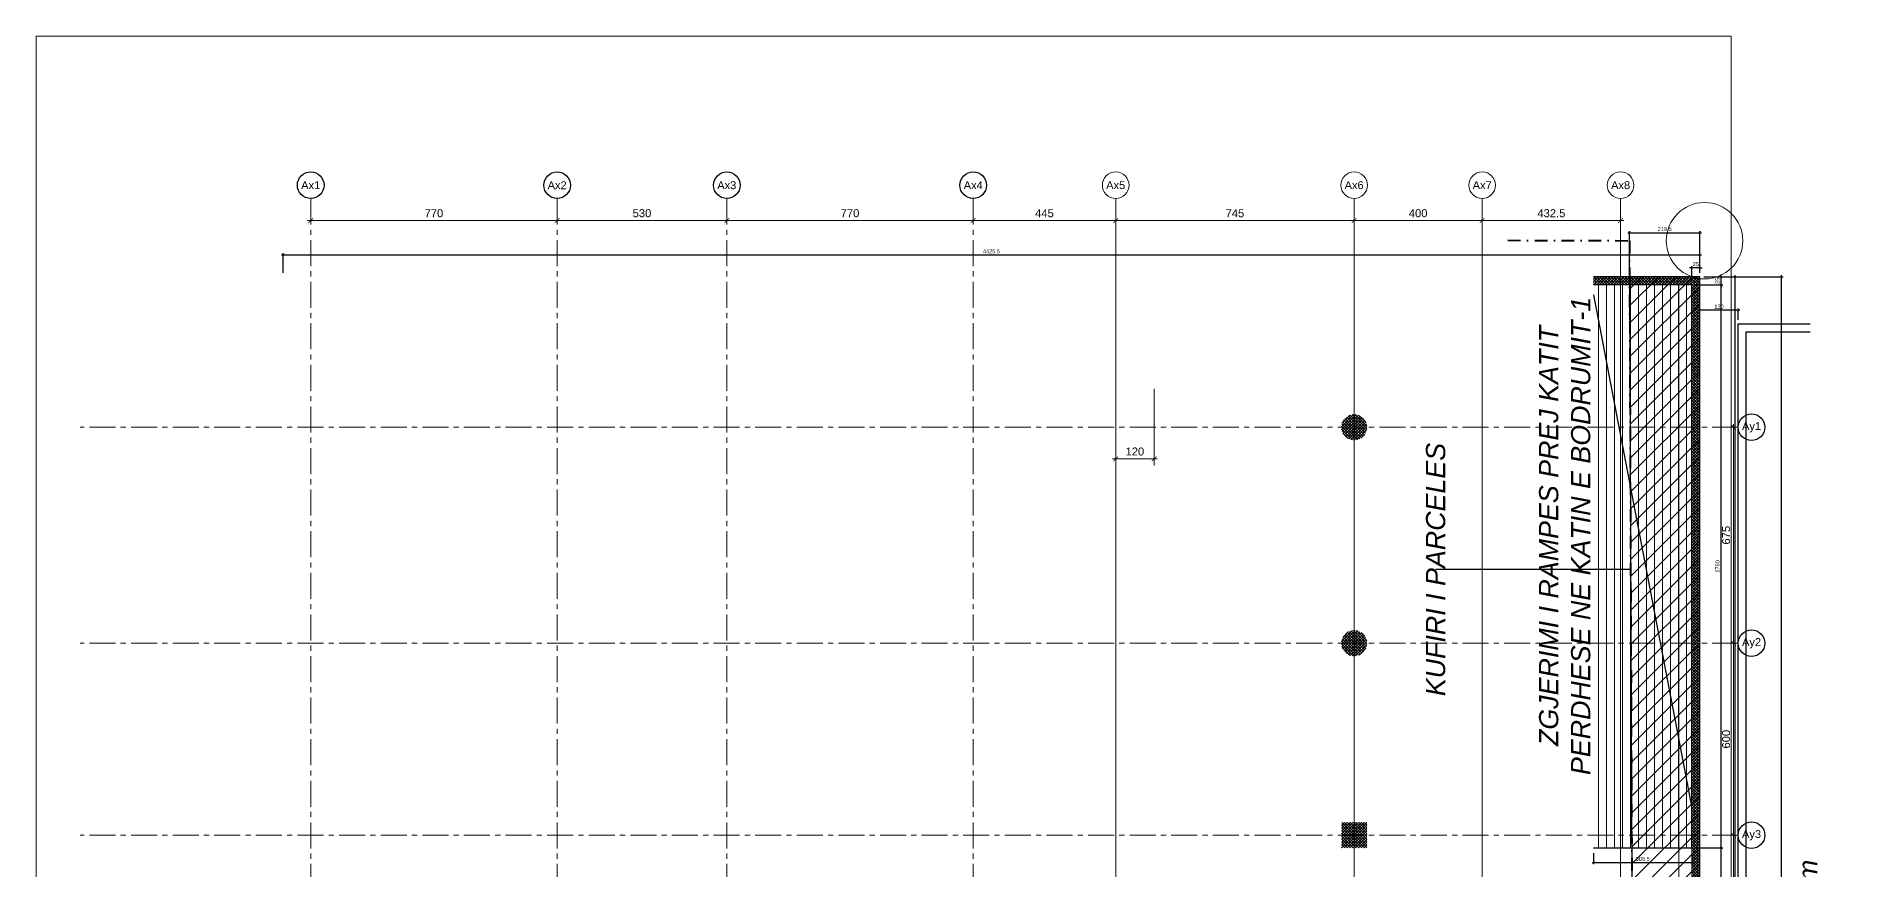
# Model space of a CAD drawing. Header units: centimetres. Extents: x 54080 to 84019, y -57712 to -39496.
# Drawn here: x 77939 to 83605, y -51380 to -48775 of the extents above; entities that cross this region are included whole.
import ezdxf
from ezdxf.enums import TextEntityAlignment as Align

# ---------------------------------------------------------------- set-up
doc = ezdxf.new("R2010")
doc.units = ezdxf.units.CM
doc.header["$LTSCALE"] = 50
doc.header["$MEASUREMENT"] = 0
for name, pattern in [('23486-A01$0${ Chain Double-Dash }', [0]), ('AXES', [2, 1.25, -0.25, 0.25, -0.25]), ('CACHE', [0.375, 0.25, -0.125]), ('CONTINU', [0]), ('Dot & Dashed', [335.138881, 158.75, -88.194444, 0, -88.194437])]:
    doc.linetypes.add(name, pattern=pattern)
doc.layers.get('0').update_dxf_attribs({"color": 8})
for name, color, linetype in [('AXES', 10, 'AXES'), ('BETON COUPE', 3, 'CONTINU'), ('BORD', 5, 'Continuous'), ('COTE 50ème', 1, 'Continuous'), ('TEXTE', 7, 'Continuous')]:
    doc.layers.add(name, color=color, linetype=linetype)
for name, color, linetype, lineweight in [('BETON CACHE', 4, 'CACHE', 5), ('BETON HACHURE', 253, 'Continuous', 13), ('EXISTANT BORD', 251, 'Continuous', 60), ('EXISTANT COUPE', 251, 'Continuous', 40), ('MACONNERIE COUPE', 7, 'Continuous', 30)]:
    doc.layers.add(name, color=color, linetype=linetype, lineweight=lineweight)
doc.layers.add('FMULT', color=150, linetype='Continuous', plot=False)
doc.layers.add('HORS GEL', color=7, linetype='CACHE', lineweight=15, true_color=0x00661a)
doc.layers.add('New_2D Drafting - General_Pen_No__4', color=252, linetype='Continuous', lineweight=13, true_color=0x696969)
doc.styles.add('FN_TEXT_1.50', font='arial.ttf', dxfattribs={"height": 10})
doc.styles.add('RS_TEXT_1.50', font='arial.ttf', dxfattribs={"height": 12.5})
doc.styles.add('RS_TXT_100', font='arial.ttf', dxfattribs={"height": 25})
doc.styles.add('RS_TXT_50', font='arial.ttf', dxfattribs={"height": 12.5})
doc.dimstyles.new('RS_100CM_LINEAIRE', dxfattribs={"dimscale": 10, "dimtxt": 25, "dimasz": 1.5, "dimexe": 1, "dimexo": 2.5, "dimgap": 1, "dimtad": 1, "dimdec": 1, "dimrnd": 0.5, "dimdsep": 46, "dimtxsty": 'RS_TXT_100', "dimblk1": 'ARCHTICK', "dimblk2": 'ARCHTICK', "dimsah": 1, "dimcen": 2.5, "dimdle": 1, "dimclrt": 4, "dimadec": 0, "dimazin": 2, "dimtfac": 1, "dimtdec": 1, "dimtix": 1, "dimtmove": 2, "dimatfit": 3, "dimfxl": 1, "dimtolj": 1, "dimtzin": 0, "dimarcsym": 0})
doc.dimstyles.new('RS_50CM_LINEAIRE', dxfattribs={"dimscale": 5, "dimtxt": 12.5, "dimasz": 1.5, "dimexe": 1, "dimexo": 2.5, "dimgap": 1, "dimtad": 1, "dimdec": 1, "dimrnd": 0.5, "dimdsep": 46, "dimtxsty": 'RS_TXT_50', "dimblk1": 'ARCHTICK', "dimblk2": 'ARCHTICK', "dimsah": 1, "dimcen": 2.5, "dimdle": 1, "dimclrt": 4, "dimadec": 0, "dimazin": 2, "dimtfac": 1, "dimtdec": 1, "dimtix": 1, "dimtmove": 2, "dimatfit": 3, "dimfxl": 1, "dimtolj": 1, "dimtzin": 0, "dimarcsym": 0})

# ---------------------------------------------------------------- blocks, each defined once
blk = doc.blocks.new('AXES_FN')
at = {"color": 0, "linetype": 'Continuous'}
blk.add_circle((0, 15), 22.2, dxfattribs=at)
at = {"color": 0, "style": 'FN_TEXT_1.50'}
blk.add_attdef('AXES', text='', height=12.5, dxfattribs=at).set_placement((-48.9, 20.6), align=Align.MIDDLE_CENTER)
blk = doc.blocks.new('_ArchTick')
at = {"color": 0, "linetype": 'ByBlock', "const_width": 0.15}
blk.add_lwpolyline([(-0.5, -0.5), (0.5, 0.5)], dxfattribs=at)
blk = doc.blocks.new('*D142')
at = {"layer": 'AXES', "color": 0, "linetype": 'Continuous', "lineweight": -2, "ltscale": 0.5, "transparency": 16777216}
for p, q in [((70888.4, -40383.7), (71678.4, -40383.7)), ((70898.4, -40389.7), (70898.4, -40373.7)), ((71668.4, -40389.7), (71668.4, -40373.7))]:
    blk.add_line(p, q, dxfattribs=at)
at = {"layer": 'Defpoints', "color": 0, "linetype": 'Continuous', "ltscale": 0.5, "transparency": 16777216}
for p in [(71668.4, -40383.7), (70898.4, -40414.7), (71668.4, -40414.7)]:
    blk.add_point(p, dxfattribs=at)
at = {"layer": 'AXES', "color": 0, "linetype": 'Continuous', "lineweight": -2, "ltscale": 0.5, "transparency": 16777216, "xscale": 15, "yscale": 15, "zscale": 15, "rotation": 180}
blk.add_blockref('_ArchTick', (70898.4, -40383.7), dxfattribs=at)
at = {"layer": 'AXES', "color": 0, "linetype": 'Continuous', "lineweight": -2, "ltscale": 0.5, "transparency": 16777216, "xscale": 15, "yscale": 15, "zscale": 15}
blk.add_blockref('_ArchTick', (71668.4, -40383.7), dxfattribs=at)
at = {"layer": 'AXES', "color": 4, "linetype": 'Continuous', "lineweight": 5, "ltscale": 0.5, "transparency": 16777216, "insert": (71283.4, -40360.9), "char_height": 25, "attachment_point": 5, "style": 'RS_TXT_100'}
blk.add_mtext('\\A1;770', dxfattribs=at)
blk = doc.blocks.new('*D143')
at = {"layer": 'AXES', "color": 0, "linetype": 'Continuous', "lineweight": -2, "ltscale": 0.5, "transparency": 16777216}
for p, q in [((71658.4, -40383.7), (72208.4, -40383.7)), ((71668.4, -40389.7), (71668.4, -40373.7)), ((72198.4, -40389.7), (72198.4, -40373.7))]:
    blk.add_line(p, q, dxfattribs=at)
at = {"layer": 'Defpoints', "color": 0, "linetype": 'Continuous', "ltscale": 0.5, "transparency": 16777216}
for p in [(72198.4, -40383.7), (71668.4, -40414.7), (72198.4, -40414.7)]:
    blk.add_point(p, dxfattribs=at)
at = {"layer": 'AXES', "color": 0, "linetype": 'Continuous', "lineweight": -2, "ltscale": 0.5, "transparency": 16777216, "xscale": 15, "yscale": 15, "zscale": 15, "rotation": 180}
blk.add_blockref('_ArchTick', (71668.4, -40383.7), dxfattribs=at)
at = {"layer": 'AXES', "color": 0, "linetype": 'Continuous', "lineweight": -2, "ltscale": 0.5, "transparency": 16777216, "xscale": 15, "yscale": 15, "zscale": 15}
blk.add_blockref('_ArchTick', (72198.4, -40383.7), dxfattribs=at)
at = {"layer": 'AXES', "color": 4, "linetype": 'Continuous', "lineweight": 5, "ltscale": 0.5, "transparency": 16777216, "insert": (71933.4, -40360.9), "char_height": 25, "attachment_point": 5, "style": 'RS_TXT_100'}
blk.add_mtext('\\A1;530', dxfattribs=at)
blk = doc.blocks.new('*D144')
at = {"layer": 'AXES', "color": 0, "linetype": 'Continuous', "lineweight": -2, "ltscale": 0.5, "transparency": 16777216}
for p, q in [((72188.4, -40383.7), (72978.4, -40383.7)), ((72198.4, -40389.7), (72198.4, -40373.7)), ((72968.4, -40389.7), (72968.4, -40373.7))]:
    blk.add_line(p, q, dxfattribs=at)
at = {"layer": 'Defpoints', "color": 0, "linetype": 'Continuous', "ltscale": 0.5, "transparency": 16777216}
for p in [(72968.4, -40383.7), (72198.4, -40414.7), (72968.4, -40414.7)]:
    blk.add_point(p, dxfattribs=at)
at = {"layer": 'AXES', "color": 0, "linetype": 'Continuous', "lineweight": -2, "ltscale": 0.5, "transparency": 16777216, "xscale": 15, "yscale": 15, "zscale": 15, "rotation": 180}
blk.add_blockref('_ArchTick', (72198.4, -40383.7), dxfattribs=at)
at = {"layer": 'AXES', "color": 0, "linetype": 'Continuous', "lineweight": -2, "ltscale": 0.5, "transparency": 16777216, "xscale": 15, "yscale": 15, "zscale": 15}
blk.add_blockref('_ArchTick', (72968.4, -40383.7), dxfattribs=at)
at = {"layer": 'AXES', "color": 4, "linetype": 'Continuous', "lineweight": 5, "ltscale": 0.5, "transparency": 16777216, "insert": (72583.4, -40360.9), "char_height": 25, "attachment_point": 5, "style": 'RS_TXT_100'}
blk.add_mtext('\\A1;770', dxfattribs=at)
blk = doc.blocks.new('*D145')
at = {"layer": 'AXES', "color": 0, "linetype": 'Continuous', "lineweight": -2, "ltscale": 0.5, "transparency": 16777216}
for p, q in [((75283.4, -42304.7), (75353.4, -42304.7)), ((75343.4, -43054.7), (75343.4, -42294.7)), ((75283.4, -43044.7), (75353.4, -43044.7))]:
    blk.add_line(p, q, dxfattribs=at)
at = {"layer": 'Defpoints', "color": 0, "linetype": 'Continuous', "ltscale": 0.5, "transparency": 16777216}
for p in [(75258.4, -42304.7), (75343.4, -42304.7), (75258.4, -43044.7)]:
    blk.add_point(p, dxfattribs=at)
at = {"layer": 'AXES', "color": 0, "linetype": 'Continuous', "lineweight": -2, "ltscale": 0.5, "transparency": 16777216, "xscale": 15, "yscale": 15, "zscale": 15}
for p, rotation in [((75343.4, -42304.7), 90), ((75343.4, -43044.7), 270)]:
    blk.add_blockref('_ArchTick', p, dxfattribs=dict(at, rotation=rotation))
at = {"layer": 'AXES', "color": 4, "linetype": 'Continuous', "lineweight": 5, "ltscale": 0.5, "transparency": 16777216, "insert": (75320.6, -42674.7), "char_height": 25, "attachment_point": 5, "rotation": 90, "style": 'RS_TXT_100'}
blk.add_mtext('\\A1;740', dxfattribs=at)
blk = doc.blocks.new('*D146')
at = {"layer": 'AXES', "color": 0, "linetype": 'Continuous', "lineweight": -2, "ltscale": 0.5, "transparency": 16777216}
for p, q in [((75343.4, -42314.7), (75343.4, -41694.7)), ((75283.4, -41704.7), (75353.4, -41704.7)), ((75283.4, -42304.7), (75353.4, -42304.7))]:
    blk.add_line(p, q, dxfattribs=at)
at = {"layer": 'Defpoints', "color": 0, "linetype": 'Continuous', "ltscale": 0.5, "transparency": 16777216}
for p in [(75258.4, -41704.7), (75343.4, -41704.7), (75258.4, -42304.7)]:
    blk.add_point(p, dxfattribs=at)
at = {"layer": 'AXES', "color": 0, "linetype": 'Continuous', "lineweight": -2, "ltscale": 0.5, "transparency": 16777216, "xscale": 15, "yscale": 15, "zscale": 15}
for p, rotation in [((75343.4, -41704.7), 90), ((75343.4, -42304.7), 270)]:
    blk.add_blockref('_ArchTick', p, dxfattribs=dict(at, rotation=rotation))
at = {"layer": 'AXES', "color": 4, "linetype": 'Continuous', "lineweight": 5, "ltscale": 0.5, "transparency": 16777216, "insert": (75320.6, -42004.7), "char_height": 25, "attachment_point": 5, "rotation": 90, "style": 'RS_TXT_100'}
blk.add_mtext('\\A1;600', dxfattribs=at)
blk = doc.blocks.new('*D147')
at = {"layer": 'AXES', "color": 0, "linetype": 'Continuous', "lineweight": -2, "ltscale": 0.5, "transparency": 16777216}
for p, q in [((75343.4, -41714.7), (75343.4, -41019.7)), ((75283.4, -41029.7), (75353.4, -41029.7)), ((75283.4, -41704.7), (75353.4, -41704.7))]:
    blk.add_line(p, q, dxfattribs=at)
at = {"layer": 'Defpoints', "color": 0, "linetype": 'Continuous', "ltscale": 0.5, "transparency": 16777216}
for p in [(75258.4, -41029.7), (75343.4, -41029.7), (75258.4, -41704.7)]:
    blk.add_point(p, dxfattribs=at)
at = {"layer": 'AXES', "color": 0, "linetype": 'Continuous', "lineweight": -2, "ltscale": 0.5, "transparency": 16777216, "xscale": 15, "yscale": 15, "zscale": 15}
for p, rotation in [((75343.4, -41029.7), 90), ((75343.4, -41704.7), 270)]:
    blk.add_blockref('_ArchTick', p, dxfattribs=dict(at, rotation=rotation))
at = {"layer": 'AXES', "color": 4, "linetype": 'Continuous', "lineweight": 5, "ltscale": 0.5, "transparency": 16777216, "insert": (75320.6, -41367.2), "char_height": 25, "attachment_point": 5, "rotation": 90, "style": 'RS_TXT_100'}
blk.add_mtext('\\A1;675', dxfattribs=at)
blk = doc.blocks.new('*D157')
at = {"layer": 'AXES', "color": 0, "linetype": 'Continuous', "lineweight": -2, "ltscale": 0.5, "transparency": 16777216}
for p, q in [((73413.4, -40339.7), (73413.4, -40393.7)), ((72958.4, -40383.7), (73423.4, -40383.7)), ((72968.4, -40389.7), (72968.4, -40373.7))]:
    blk.add_line(p, q, dxfattribs=at)
at = {"layer": 'Defpoints', "color": 0, "linetype": 'Continuous', "ltscale": 0.5, "transparency": 16777216}
for p in [(73413.4, -40314.7), (73413.4, -40383.7), (72968.4, -40414.7)]:
    blk.add_point(p, dxfattribs=at)
at = {"layer": 'AXES', "color": 0, "linetype": 'Continuous', "lineweight": -2, "ltscale": 0.5, "transparency": 16777216, "xscale": 15, "yscale": 15, "zscale": 15, "rotation": 180}
blk.add_blockref('_ArchTick', (72968.4, -40383.7), dxfattribs=at)
at = {"layer": 'AXES', "color": 0, "linetype": 'Continuous', "lineweight": -2, "ltscale": 0.5, "transparency": 16777216, "xscale": 15, "yscale": 15, "zscale": 15}
blk.add_blockref('_ArchTick', (73413.4, -40383.7), dxfattribs=at)
at = {"layer": 'AXES', "color": 4, "linetype": 'Continuous', "lineweight": 5, "ltscale": 0.5, "transparency": 16777216, "insert": (73190.9, -40361), "char_height": 25, "attachment_point": 5, "style": 'RS_TXT_100'}
blk.add_mtext('\\A1;445', dxfattribs=at)
blk = doc.blocks.new('*D158')
at = {"layer": 'Defpoints', "color": 0, "linetype": 'ByBlock', "transparency": 16777216}
for p in [(73413.4, -40314.7), (74158.4, -40314.7), (74158.4, -40383.7)]:
    blk.add_point(p, dxfattribs=at)
at = {"layer": 'HORS GEL', "color": 0, "linetype": 'ByBlock', "lineweight": -2, "transparency": 16777216}
for p, q in [((73413.4, -40339.7), (73413.4, -40393.7)), ((74158.4, -40339.7), (74158.4, -40393.7)), ((73403.4, -40383.7), (74168.4, -40383.7))]:
    blk.add_line(p, q, dxfattribs=at)
at = {"layer": 'HORS GEL', "color": 0, "linetype": 'ByBlock', "lineweight": -2, "transparency": 16777216, "xscale": 15, "yscale": 15, "zscale": 15, "rotation": 180}
blk.add_blockref('_ArchTick', (73413.4, -40383.7), dxfattribs=at)
at = {"layer": 'HORS GEL', "color": 0, "linetype": 'ByBlock', "lineweight": -2, "transparency": 16777216, "xscale": 15, "yscale": 15, "zscale": 15}
blk.add_blockref('_ArchTick', (74158.4, -40383.7), dxfattribs=at)
at = {"layer": 'HORS GEL', "color": 4, "linetype": 'ByBlock', "transparency": 16777216, "insert": (73785.9, -40361), "char_height": 25, "attachment_point": 5, "style": 'RS_TXT_100'}
blk.add_mtext('\\A1;745', dxfattribs=at)
blk = doc.blocks.new('*D159')
at = {"layer": 'Defpoints', "color": 0, "linetype": 'ByBlock', "transparency": 16777216}
for p in [(74158.4, -40314.7), (74558.4, -40314.7), (74558.4, -40383.7)]:
    blk.add_point(p, dxfattribs=at)
at = {"layer": 'HORS GEL', "color": 0, "linetype": 'ByBlock', "lineweight": -2, "transparency": 16777216}
for p, q in [((74158.4, -40339.7), (74158.4, -40393.7)), ((74558.4, -40339.7), (74558.4, -40393.7)), ((74148.4, -40383.7), (74568.4, -40383.7))]:
    blk.add_line(p, q, dxfattribs=at)
at = {"layer": 'HORS GEL', "color": 0, "linetype": 'ByBlock', "lineweight": -2, "transparency": 16777216, "xscale": 15, "yscale": 15, "zscale": 15, "rotation": 180}
blk.add_blockref('_ArchTick', (74158.4, -40383.7), dxfattribs=at)
at = {"layer": 'HORS GEL', "color": 0, "linetype": 'ByBlock', "lineweight": -2, "transparency": 16777216, "xscale": 15, "yscale": 15, "zscale": 15}
blk.add_blockref('_ArchTick', (74558.4, -40383.7), dxfattribs=at)
at = {"layer": 'HORS GEL', "color": 4, "linetype": 'ByBlock', "transparency": 16777216, "insert": (74358.4, -40360.9), "char_height": 25, "attachment_point": 5, "style": 'RS_TXT_100'}
blk.add_mtext('\\A1;400', dxfattribs=at)
blk = doc.blocks.new('*D160')
at = {"layer": 'Defpoints', "color": 0, "linetype": 'ByBlock', "transparency": 16777216}
for p in [(74558.4, -40314.7), (74990.9, -40314.7), (74990.9, -40383.7)]:
    blk.add_point(p, dxfattribs=at)
at = {"layer": 'HORS GEL', "color": 0, "linetype": 'ByBlock', "lineweight": -2, "transparency": 16777216}
for p, q in [((74558.4, -40339.7), (74558.4, -40393.7)), ((74990.9, -40339.7), (74990.9, -40393.7)), ((74548.4, -40383.7), (75000.9, -40383.7))]:
    blk.add_line(p, q, dxfattribs=at)
at = {"layer": 'HORS GEL', "color": 0, "linetype": 'ByBlock', "lineweight": -2, "transparency": 16777216, "xscale": 15, "yscale": 15, "zscale": 15, "rotation": 180}
blk.add_blockref('_ArchTick', (74558.4, -40383.7), dxfattribs=at)
at = {"layer": 'HORS GEL', "color": 0, "linetype": 'ByBlock', "lineweight": -2, "transparency": 16777216, "xscale": 15, "yscale": 15, "zscale": 15}
blk.add_blockref('_ArchTick', (74990.9, -40383.7), dxfattribs=at)
at = {"layer": 'HORS GEL', "color": 4, "linetype": 'ByBlock', "transparency": 16777216, "insert": (74774.7, -40360.9), "char_height": 25, "attachment_point": 5, "style": 'RS_TXT_100'}
blk.add_mtext('\\A1;432.5', dxfattribs=at)
blk = doc.blocks.new('*D161')
at = {"layer": 'Defpoints', "color": 0, "linetype": 'ByBlock', "transparency": 16777216}
for p in [(73413.4, -41029.7), (73533.4, -41069.7), (73533.4, -41128.5)]:
    blk.add_point(p, dxfattribs=at)
at = {"layer": 'HORS GEL', "color": 0, "linetype": 'ByBlock', "lineweight": -2, "transparency": 16777216}
for p, q in [((73413.4, -41054.7), (73413.4, -41138.5)), ((73403.4, -41128.5), (73543.4, -41128.5)), ((73533.4, -41094.7), (73533.4, -41138.5))]:
    blk.add_line(p, q, dxfattribs=at)
at = {"layer": 'HORS GEL', "color": 0, "linetype": 'ByBlock', "lineweight": -2, "transparency": 16777216, "xscale": 15, "yscale": 15, "zscale": 15, "rotation": 180}
blk.add_blockref('_ArchTick', (73413.4, -41128.5), dxfattribs=at)
at = {"layer": 'HORS GEL', "color": 0, "linetype": 'ByBlock', "lineweight": -2, "transparency": 16777216, "xscale": 15, "yscale": 15, "zscale": 15}
blk.add_blockref('_ArchTick', (73533.4, -41128.5), dxfattribs=at)
at = {"layer": 'HORS GEL', "color": 4, "linetype": 'ByBlock', "transparency": 16777216, "insert": (73473.4, -41105.7), "char_height": 25, "attachment_point": 5, "style": 'RS_TXT_100'}
blk.add_mtext('\\A1;120', dxfattribs=at)
blk = doc.blocks.new('*D2801')
at = {"layer": 'COTE 50ème', "color": 0, "lineweight": -2, "ltscale": 0.5, "transparency": 16777216}
for p, q in [((82804.6, -51328.5), (82804.6, -51363)), ((83111.3, -51332), (83111.3, -51363)), ((82799.6, -51358), (83116.3, -51358))]:
    blk.add_line(p, q, dxfattribs=at)
at = {"layer": 'Defpoints', "color": 0, "ltscale": 0.5, "transparency": 16777216}
for p in [(82804.6, -51316), (83111.3, -51319.5), (83111.3, -51358)]:
    blk.add_point(p, dxfattribs=at)
at = {"layer": 'COTE 50ème', "color": 0, "lineweight": -2, "ltscale": 0.5, "transparency": 16777216, "xscale": 7.5, "yscale": 7.5, "zscale": 7.5, "rotation": 180}
blk.add_blockref('_ArchTick', (82804.6, -51358), dxfattribs=at)
at = {"layer": 'COTE 50ème', "color": 0, "lineweight": -2, "ltscale": 0.5, "transparency": 16777216, "xscale": 7.5, "yscale": 7.5, "zscale": 7.5}
blk.add_blockref('_ArchTick', (83111.3, -51358), dxfattribs=at)
at = {"layer": 'COTE 50ème', "color": 4, "ltscale": 0.5, "transparency": 16777216, "insert": (82957.9, -51346.6), "char_height": 12.5, "attachment_point": 5, "style": 'RS_TXT_50'}
blk.add_mtext('\\A1;306.5', dxfattribs=at)
blk = doc.blocks.new('*D2838')
at = {"layer": 'COTE 50ème', "color": 0, "lineweight": -2, "ltscale": 0.5, "transparency": 16777216}
for p, q in [((83111.3, -49499.1), (83103.8, -49499.1)), ((83111.3, -49539.7), (83111.3, -49494.1)), ((83136.3, -49499.1), (83111.3, -49499.1)), ((83136.3, -49514.7), (83136.3, -49494.1)), ((83136.3, -49499.1), (83143.8, -49499.1))]:
    blk.add_line(p, q, dxfattribs=at)
at = {"layer": 'Defpoints', "color": 0, "ltscale": 0.5, "transparency": 16777216}
for p in [(83111.3, -49499.1), (83111.3, -49552.2), (83136.3, -49527.2)]:
    blk.add_point(p, dxfattribs=at)
at = {"layer": 'COTE 50ème', "color": 0, "lineweight": -2, "ltscale": 0.5, "transparency": 16777216, "xscale": 7.5, "yscale": 7.5, "zscale": 7.5}
blk.add_blockref('_ArchTick', (83111.3, -49499.1), dxfattribs=at)
at = {"layer": 'COTE 50ème', "color": 0, "lineweight": -2, "ltscale": 0.5, "transparency": 16777216, "xscale": 7.5, "yscale": 7.5, "zscale": 7.5, "rotation": 180}
blk.add_blockref('_ArchTick', (83136.3, -49499.1), dxfattribs=at)
at = {"layer": 'COTE 50ème', "color": 4, "ltscale": 0.5, "transparency": 16777216, "insert": (83123.8, -49487.7), "char_height": 12.5, "attachment_point": 5, "style": 'RS_TXT_50'}
blk.add_mtext('\\A1;25', dxfattribs=at)
blk = doc.blocks.new('*D2847')
at = {"layer": 'COTE 50ème', "color": 0, "lineweight": -2, "ltscale": 0.5, "transparency": 16777216}
for p, q in [((78705.6, -49458.7), (83141.3, -49458.7)), ((78710.6, -49514.7), (78710.6, -49453.7)), ((83136.3, -49514.7), (83136.3, -49453.7))]:
    blk.add_line(p, q, dxfattribs=at)
at = {"layer": 'Defpoints', "color": 0, "ltscale": 0.5, "transparency": 16777216}
for p in [(83136.3, -49458.7), (78710.6, -49527.2), (83136.3, -49527.2)]:
    blk.add_point(p, dxfattribs=at)
at = {"layer": 'COTE 50ème', "color": 0, "lineweight": -2, "ltscale": 0.5, "transparency": 16777216, "xscale": 7.5, "yscale": 7.5, "zscale": 7.5, "rotation": 180}
blk.add_blockref('_ArchTick', (78710.6, -49458.7), dxfattribs=at)
at = {"layer": 'COTE 50ème', "color": 0, "lineweight": -2, "ltscale": 0.5, "transparency": 16777216, "xscale": 7.5, "yscale": 7.5, "zscale": 7.5}
blk.add_blockref('_ArchTick', (83136.3, -49458.7), dxfattribs=at)
at = {"layer": 'COTE 50ème', "color": 4, "ltscale": 0.5, "transparency": 16777216, "insert": (80923.4, -49447.4), "char_height": 12.5, "attachment_point": 5, "style": 'RS_TXT_50'}
blk.add_mtext('\\A1;4425.5', dxfattribs=at)
blk = doc.blocks.new('*D2853')
at = {"layer": 'COTE 50ème', "color": 0, "lineweight": -2, "ltscale": 0.5, "transparency": 16777216}
for p, q in [((83123.8, -51312.4), (83207.9, -51312.4)), ((83202.9, -52062.4), (83202.9, -51307.4)), ((83123.8, -52057.4), (83207.9, -52057.4))]:
    blk.add_line(p, q, dxfattribs=at)
at = {"layer": 'Defpoints', "color": 0, "ltscale": 0.5, "transparency": 16777216}
for p in [(83111.3, -51312.4), (83202.9, -51312.4), (83111.3, -52057.4)]:
    blk.add_point(p, dxfattribs=at)
at = {"layer": 'COTE 50ème', "color": 0, "lineweight": -2, "ltscale": 0.5, "transparency": 16777216, "xscale": 7.5, "yscale": 7.5, "zscale": 7.5}
for p, rotation in [((83202.9, -51312.4), 90), ((83202.9, -52057.4), 270)]:
    blk.add_blockref('_ArchTick', p, dxfattribs=dict(at, rotation=rotation))
at = {"layer": 'COTE 50ème', "color": 4, "ltscale": 0.5, "transparency": 16777216, "insert": (83191.6, -51684.9), "char_height": 12.5, "attachment_point": 5, "rotation": 90, "style": 'RS_TXT_50'}
blk.add_mtext('\\A1;745', dxfattribs=at)
blk = doc.blocks.new('*D2854')
at = {"layer": 'COTE 50ème', "color": 0, "lineweight": -2, "ltscale": 0.5, "transparency": 16777216}
for p, q in [((83123.8, -49552.2), (83207.9, -49552.2)), ((83202.9, -51317.4), (83202.9, -49547.2)), ((83123.8, -51312.4), (83207.9, -51312.4))]:
    blk.add_line(p, q, dxfattribs=at)
at = {"layer": 'Defpoints', "color": 0, "ltscale": 0.5, "transparency": 16777216}
for p in [(83111.3, -49552.2), (83202.9, -49552.2), (83111.3, -51312.4)]:
    blk.add_point(p, dxfattribs=at)
at = {"layer": 'COTE 50ème', "color": 0, "lineweight": -2, "ltscale": 0.5, "transparency": 16777216, "xscale": 7.5, "yscale": 7.5, "zscale": 7.5}
for p, rotation in [((83202.9, -49552.2), 90), ((83202.9, -51312.4), 270)]:
    blk.add_blockref('_ArchTick', p, dxfattribs=dict(at, rotation=rotation))
at = {"layer": 'COTE 50ème', "color": 4, "ltscale": 0.5, "transparency": 16777216, "insert": (83191.5, -50432.3), "char_height": 12.5, "attachment_point": 5, "rotation": 90, "style": 'RS_TXT_50'}
blk.add_mtext('\\A1;1760', dxfattribs=at)
blk = doc.blocks.new('*D2855')
at = {"layer": 'COTE 50ème', "color": 0, "lineweight": -2, "ltscale": 0.5, "transparency": 16777216}
for p, q in [((83123.8, -49552.2), (83207.9, -49552.2)), ((83148.8, -49527.2), (83207.9, -49527.2)), ((83202.9, -49527.2), (83202.9, -49519.7)), ((83202.9, -49552.2), (83202.9, -49527.2)), ((83202.9, -49552.2), (83202.9, -49559.7))]:
    blk.add_line(p, q, dxfattribs=at)
at = {"layer": 'Defpoints', "color": 0, "ltscale": 0.5, "transparency": 16777216}
for p in [(83111.3, -49552.2), (83136.3, -49527.2), (83202.9, -49527.2)]:
    blk.add_point(p, dxfattribs=at)
at = {"layer": 'COTE 50ème', "color": 0, "lineweight": -2, "ltscale": 0.5, "transparency": 16777216, "xscale": 7.5, "yscale": 7.5, "zscale": 7.5}
for p, rotation in [((83202.9, -49527.2), 270), ((83202.9, -49552.2), 90)]:
    blk.add_blockref('_ArchTick', p, dxfattribs=dict(at, rotation=rotation))
at = {"layer": 'COTE 50ème', "color": 4, "ltscale": 0.5, "transparency": 16777216, "insert": (83191.5, -49539.7), "char_height": 12.5, "attachment_point": 5, "rotation": 90, "style": 'RS_TXT_50'}
blk.add_mtext('\\A1;25', dxfattribs=at)
blk = doc.blocks.new('*D2856')
at = {"layer": 'COTE 50ème', "color": 0, "lineweight": -2, "ltscale": 0.5, "transparency": 16777216}
for p, q in [((83148.8, -49527.2), (83250.7, -49527.2)), ((83245.7, -49522.2), (83245.7, -54718.5)), ((83148.8, -54713.5), (83250.7, -54713.5))]:
    blk.add_line(p, q, dxfattribs=at)
at = {"layer": 'Defpoints', "color": 0, "ltscale": 0.5, "transparency": 16777216}
for p in [(83136.3, -49527.2), (83136.3, -54713.5), (83245.7, -54713.5)]:
    blk.add_point(p, dxfattribs=at)
at = {"layer": 'COTE 50ème', "color": 0, "lineweight": -2, "ltscale": 0.5, "transparency": 16777216, "xscale": 7.5, "yscale": 7.5, "zscale": 7.5}
for p, rotation in [((83245.7, -49527.2), 90), ((83245.7, -54713.5), 270)]:
    blk.add_blockref('_ArchTick', p, dxfattribs=dict(at, rotation=rotation))
at = {"layer": 'COTE 50ème', "color": 4, "ltscale": 0.5, "transparency": 16777216, "insert": (83234.3, -52120.4), "char_height": 12.5, "attachment_point": 5, "rotation": 90, "style": 'RS_TXT_50'}
blk.add_mtext('\\A1;5186.5', dxfattribs=at)
blk = doc.blocks.new('*D2883')
at = {"layer": 'BETON COUPE', "color": 0, "lineweight": -2, "ltscale": 0.5, "transparency": 16777216}
for p, q in [((83261.3, -49631.6), (83131.3, -49631.6)), ((83136.3, -49661.4), (83136.3, -49626.6)), ((83256.3, -49661.4), (83256.3, -49626.6))]:
    blk.add_line(p, q, dxfattribs=at)
at = {"layer": 'Defpoints', "color": 0, "ltscale": 0.5, "transparency": 16777216}
for p in [(83136.3, -49631.6), (83136.3, -49673.9), (83256.3, -49673.9)]:
    blk.add_point(p, dxfattribs=at)
at = {"layer": 'BETON COUPE', "color": 0, "lineweight": -2, "ltscale": 0.5, "transparency": 16777216, "xscale": 7.5, "yscale": 7.5, "zscale": 7.5, "rotation": 180}
blk.add_blockref('_ArchTick', (83136.3, -49631.6), dxfattribs=at)
at = {"layer": 'BETON COUPE', "color": 0, "lineweight": -2, "ltscale": 0.5, "transparency": 16777216, "xscale": 7.5, "yscale": 7.5, "zscale": 7.5}
blk.add_blockref('_ArchTick', (83256.3, -49631.6), dxfattribs=at)
at = {"layer": 'BETON COUPE', "color": 4, "ltscale": 0.5, "transparency": 16777216, "insert": (83196.3, -49620.3), "char_height": 12.5, "attachment_point": 5, "style": 'RS_TXT_50'}
blk.add_mtext('\\A1;120', dxfattribs=at)
blk = doc.blocks.new('*D2890')
at = {"layer": 'COTE 50ème', "color": 0, "lineweight": -2, "ltscale": 0.5, "transparency": 16777216}
for p, q in [((82911.7, -49389.3), (83141.3, -49389.3)), ((82916.7, -49514.7), (82916.7, -49384.3)), ((83136.3, -49514.7), (83136.3, -49384.3))]:
    blk.add_line(p, q, dxfattribs=at)
at = {"layer": 'Defpoints', "color": 0, "ltscale": 0.5, "transparency": 16777216}
for p in [(83136.3, -49389.3), (82916.7, -49527.2), (83136.3, -49527.2)]:
    blk.add_point(p, dxfattribs=at)
at = {"layer": 'COTE 50ème', "color": 0, "lineweight": -2, "ltscale": 0.5, "transparency": 16777216, "xscale": 7.5, "yscale": 7.5, "zscale": 7.5, "rotation": 180}
blk.add_blockref('_ArchTick', (82916.7, -49389.3), dxfattribs=at)
at = {"layer": 'COTE 50ème', "color": 0, "lineweight": -2, "ltscale": 0.5, "transparency": 16777216, "xscale": 7.5, "yscale": 7.5, "zscale": 7.5}
blk.add_blockref('_ArchTick', (83136.3, -49389.3), dxfattribs=at)
at = {"layer": 'COTE 50ème', "color": 4, "ltscale": 0.5, "transparency": 16777216, "insert": (83026.5, -49377.9), "char_height": 12.5, "attachment_point": 5, "style": 'RS_TXT_50'}
blk.add_mtext('\\A1;219.5', dxfattribs=at)
blk = doc.blocks.new('*D2891')
at = {"layer": 'COTE 50ème', "color": 0, "lineweight": -2, "ltscale": 0.5, "transparency": 16777216}
for p, q in [((83148.8, -49527.2), (83396.4, -49527.2)), ((83391.4, -54718.5), (83391.4, -49522.2)), ((83148.8, -54713.5), (83396.4, -54713.5))]:
    blk.add_line(p, q, dxfattribs=at)
at = {"layer": 'Defpoints', "color": 0, "ltscale": 0.5, "transparency": 16777216}
for p in [(83136.3, -49527.2), (83391.4, -49527.2), (83136.3, -54713.5)]:
    blk.add_point(p, dxfattribs=at)
at = {"layer": 'COTE 50ème', "color": 0, "lineweight": -2, "ltscale": 0.5, "transparency": 16777216, "xscale": 7.5, "yscale": 7.5, "zscale": 7.5}
for p, rotation in [((83391.4, -49527.2), 90), ((83391.4, -54713.5), 270)]:
    blk.add_blockref('_ArchTick', p, dxfattribs=dict(at, rotation=rotation))
at = {"layer": 'COTE 50ème', "color": 4, "ltscale": 0.5, "transparency": 16777216, "insert": (83380, -52120.4), "char_height": 12.5, "attachment_point": 5, "rotation": 90, "style": 'RS_TXT_50'}
blk.add_mtext('\\A1;5186.5', dxfattribs=at)
blk = doc.blocks.new('A$Ce9568e5d')
at = {"layer": 'AXES', "lineweight": 5, "ltscale": 1.3}
for p, q in [((-1265, 1580), (-1265, -1500)), ((-495, 1580), (-495, -1344.97)), ((35, 1580), (35, -1344.97)), ((805, 1580), (805, -1344.97)), ((3195, 865), (-1985, 865)), ((3195, 190), (-1985, 190)), ((3195, -410), (-1985, -410))]:
    blk.add_line(p, q, dxfattribs=at)
at = {"layer": 'HORS GEL', "linetype": '23486-A01$0${ Chain Double-Dash }', "ltscale": 1.2}
for p, q in [((1250, -1150), (1250, 1580)), ((1995, -1175), (1995, 1580)), ((2395, 1580), (2395, -4150)), ((2827.5, 1580), (2827.5, -4150)), ((1370, 985), (1370, 745))]:
    blk.add_line(p, q, dxfattribs=at)
at = {"layer": 'AXES', "linetype": 'ByBlock'}
ref = blk.add_blockref('AXES_FN', (-1265, 1593.46), dxfattribs=dict(at, xscale=1.875, yscale=1.875, zscale=1.875))
ref.add_attrib('AXES', 'Ax1', dxfattribs={"layer": '0', "color": 0, "height": 24.75, "style": 'RS_TEXT_1.50'}).set_placement((-1265, 1621.58), align=Align.MIDDLE)
ref = blk.add_blockref('AXES_FN', (-495, 1593.46), dxfattribs=dict(at, xscale=1.875, yscale=1.875, zscale=1.875))
ref.add_attrib('AXES', 'Ax2', dxfattribs={"layer": '0', "color": 0, "height": 24.75, "style": 'RS_TEXT_1.50'}).set_placement((-495, 1621.58), align=Align.MIDDLE)
ref = blk.add_blockref('AXES_FN', (35, 1593.46), dxfattribs=dict(at, xscale=1.875, yscale=1.875, zscale=1.875))
ref.add_attrib('AXES', 'Ax3', dxfattribs={"layer": '0', "color": 0, "height": 24.75, "style": 'RS_TEXT_1.50'}).set_placement((35, 1621.58), align=Align.MIDDLE)
ref = blk.add_blockref('AXES_FN', (805, 1593.46), dxfattribs=dict(at, xscale=1.875, yscale=1.875, zscale=1.875))
ref.add_attrib('AXES', 'Ax4', dxfattribs={"layer": '0', "color": 0, "height": 24.75, "style": 'RS_TEXT_1.50'}).set_placement((805, 1621.58), align=Align.MIDDLE)
ref = blk.add_blockref('AXES_FN', (3208.46, 865), dxfattribs=dict(at, xscale=1.875, yscale=1.875, zscale=1.875, rotation=270))
ref.add_attrib('AXES', 'Ay1', dxfattribs={"layer": '0', "color": 0, "height": 24.75, "style": 'RS_TEXT_1.50'}).set_placement((3236.59, 865), align=Align.MIDDLE)
ref = blk.add_blockref('AXES_FN', (3208.46, 190), dxfattribs=dict(at, xscale=1.875, yscale=1.875, zscale=1.875, rotation=270))
ref.add_attrib('AXES', 'Ay2', dxfattribs={"layer": '0', "color": 0, "height": 24.75, "style": 'RS_TEXT_1.50'}).set_placement((3236.59, 190), align=Align.MIDDLE)
ref = blk.add_blockref('AXES_FN', (3208.46, -410), dxfattribs=dict(at, xscale=1.875, yscale=1.875, zscale=1.875, rotation=270))
ref.add_attrib('AXES', 'Ay3', dxfattribs={"layer": '0', "color": 0, "height": 24.75, "style": 'RS_TEXT_1.50'}).set_placement((3236.59, -410), align=Align.MIDDLE)
at = {"layer": 'HORS GEL'}
ref = blk.add_blockref('AXES_FN', (1250, 1593.46), dxfattribs=dict(at, xscale=1.875, yscale=1.875, zscale=1.875))
ref.add_attrib('AXES', 'Ax5', dxfattribs={"layer": '0', "color": 0, "height": 24.75, "style": 'RS_TEXT_1.50'}).set_placement((1250, 1621.58), align=Align.MIDDLE)
ref = blk.add_blockref('AXES_FN', (1995, 1593.46), dxfattribs=dict(at, xscale=1.875, yscale=1.875, zscale=1.875))
ref.add_attrib('AXES', 'Ax6', dxfattribs={"layer": '0', "color": 0, "height": 24.75, "style": 'RS_TEXT_1.50'}).set_placement((1995, 1621.58), align=Align.MIDDLE)
ref = blk.add_blockref('AXES_FN', (2395, 1593.46), dxfattribs=dict(at, xscale=1.875, yscale=1.875, zscale=1.875))
ref.add_attrib('AXES', 'Ax7', dxfattribs={"layer": '0', "color": 0, "height": 24.75, "style": 'RS_TEXT_1.50'}).set_placement((2395, 1621.58), align=Align.MIDDLE)
ref = blk.add_blockref('AXES_FN', (2827.5, 1593.46), dxfattribs=dict(at, xscale=1.875, yscale=1.875, zscale=1.875))
ref.add_attrib('AXES', 'Ax8', dxfattribs={"layer": '0', "color": 0, "height": 24.75, "style": 'RS_TEXT_1.50'}).set_placement((2827.5, 1621.58), align=Align.MIDDLE)
at = {"layer": 'AXES', "linetype": 'Continuous', "lineweight": 5, "ltscale": 0.5}
for base, p1, p2, picture, middle in [((-495, 1511.07), (-1265, 1480), (-495, 1480), '*D142', (-880, 1533.83)), ((35, 1511.07), (-495, 1480), (35, 1480), '*D143', (-230, 1533.84)), ((805, 1511.07), (35, 1480), (805, 1480), '*D144', (420, 1533.83)), ((1250, 1511.07), (805, 1480), (1250, 1580), '*D157', (1027.5, 1533.78))]:
    dim = blk.add_linear_dim(base=base, p1=p1, p2=p2, dimstyle='RS_100CM_LINEAIRE', dxfattribs=at)
    dim.commit()
    dim.dimension.update_dxf_attribs({"geometry": picture, "text_midpoint": middle, "insert": (-72163.45, 41894.73)})
for base, p1, p2, picture, middle in [((3179.95, 865), (3095, 190), (3095, 865), '*D147', (3157.18, 527.5)), ((3179.95, 190), (3095, -410), (3095, 190), '*D146', (3157.18, -110)), ((3179.95, -410), (3095, -1150), (3095, -410), '*D145', (3157.18, -780))]:
    dim = blk.add_linear_dim(base=base, p1=p1, p2=p2, angle=270, dimstyle='RS_100CM_LINEAIRE', dxfattribs=at)
    dim.commit()
    dim.dimension.update_dxf_attribs({"geometry": picture, "text_midpoint": middle, "insert": (-72163.45, 41894.73)})
at = {"layer": 'HORS GEL', "linetype": 'ByBlock'}
for base, p1, p2, picture, middle in [((1995, 1511.07), (1250, 1580), (1995, 1580), '*D158', (1622.5, 1533.78)), ((2395, 1511.07), (1995, 1580), (2395, 1580), '*D159', (2195, 1533.83)), ((2827.5, 1511.07), (2395, 1580), (2827.5, 1580), '*D160', (2611.25, 1533.84)), ((1370, 766.26), (1250, 865), (1370, 825), '*D161', (1310, 789.03))]:
    dim = blk.add_linear_dim(base=base, p1=p1, p2=p2, dimstyle='RS_100CM_LINEAIRE', dxfattribs=at)
    dim.commit()
    dim.dimension.update_dxf_attribs({"geometry": picture, "text_midpoint": middle, "insert": (-72163.45, 41894.73)})

msp = doc.modelspace()

# ---------------------------------------------------------------- hatches: boundary and pattern name
at = {"layer": 'BETON HACHURE', "transparency": 33554585}
h = msp.add_hatch(dxfattribs=at)
h.set_pattern_fill('ANSI37', color=256, scale=50, angle=270, style=0)
h.set_pattern_definition([(315, (16282.898, 19655.393), (4.4194174, 4.4194174), []), (45, (16282.898, 19655.393), (-4.4194174, 4.4194174), [])])
h.paths.add_polyline_path([(80216.34, -51847.22), (80241.34, -51847.22), (80241.34, -52172.22), (80216.34, -52172.22)], flags=0)
h.paths.add_polyline_path([(80216.34, -51847.22), (80241.34, -51847.22), (80241.34, -52172.22), (80216.34, -52172.22)], flags=0)
h.paths.add_polyline_path([(82396.34, -51987.36), (82396.34, -52037.36), (82476.34, -52037.36), (82476.34, -51987.36)], flags=0)
h.paths.add_polyline_path([(82016.34, -51987.36), (82016.34, -52037.36), (82096.34, -52037.36), (82096.34, -51987.36)], flags=0)
edge = h.paths.add_edge_path(flags=0)
edge.add_arc((82056.34, -50672.36), 40, 0, 360)
edge = h.paths.add_edge_path(flags=0)
edge.add_arc((82056.34, -49997.36), 40, 0, 360)
edge = h.paths.add_edge_path(flags=0)
edge.add_arc((82056.34, -51272.36), 40, 0, 360)
edge = h.paths.add_edge_path(flags=0)
edge.add_arc((82056.34, -51272.36), 40, 0, 360)
h.paths.add_polyline_path([(82016.34, -51232.36), (82016.34, -51312.36), (82096.34, -51312.36), (82096.34, -51232.36)], flags=0)
h.paths.add_polyline_path([(82804.56, -49527.22), (82804.56, -54705.21), (82888.84, -54713.51), (83136.25, -54713.51), (83136.25, -49527.22)])
h.paths.add_polyline_path([(82804.56, -53477.22), (82804.56, -54678.89), (82902.56, -54688.51), (83111.25, -54685.93), (83111.25, -53477.22)])
h.paths.add_polyline_path([(82804.56, -49552.22), (82804.56, -53452.22), (83111.25, -53452.22), (83111.25, -49552.22)])
at = {"layer": 'COTE 50ème', "ltscale": 50, "true_color": 0xfecc66, "transparency": 33554559}
h = msp.add_hatch(dxfattribs=at)
h.set_pattern_fill('ANSI31', color=31, scale=300)
h.set_pattern_definition([(45, (6953.08, 0), (-26.516504, 26.516504), [])])
h.paths.add_polyline_path([(82936.46, -54713.51), (83136.25, -54713.51), (83136.25, -49527.22), (82916.69, -49527.22)])
at = {"layer": 'New_2D Drafting - General_Pen_No__4', "linetype": 'Continuous', "lineweight": 0, "true_color": 0xc7c8ca, "transparency": 33554546}
h = msp.add_hatch(dxfattribs=at)
h.set_pattern_fill('ANSI31', color=9, scale=200, angle=45, style=0)
h.set_pattern_definition([(90, (24395.126, -2441.825), (-25, 5e-15), [])])
h.paths.add_polyline_path([(82804.56, -49552.22), (82804.56, -51312.36), (83111.25, -51312.36), (83111.25, -49552.22)])

# ---------------------------------------------------------------- linework, layer by layer
at = {"layer": 'BETON CACHE', "color": 232, "linetype": 'Dot & Dashed', "lineweight": 40, "ltscale": 0.005}
msp.add_lwpolyline([(82536.5, -49413.06), (82916.25, -49414.31), (82936.97, -54847.46), (82550.37, -54843.45)], dxfattribs=at)
at = {"layer": 'BETON COUPE', "lineweight": 5}
for points in [[(82804.56, -54705.21), (82888.84, -54713.51), (83136.25, -54713.51), (83136.25, -49527.22), (82804.56, -49527.22)], [(82804.56, -49552.22), (83111.25, -49552.22), (83111.25, -53452.22), (82804.56, -53452.22)]]:
    msp.add_lwpolyline(points, dxfattribs=at)
at = {"layer": 'BETON COUPE'}
msp.add_lwpolyline([(82804.56, -49583.53), (83111.25, -51187.22)], dxfattribs=at)
at = {"layer": 'BETON COUPE', "ltscale": 0.5}
for points in [[(83492.06, -54713.51), (83256.25, -54713.51), (83256.25, -49673.86), (83481.39, -49673.86)], [(83492.06, -54688.51), (83281.25, -54688.51), (83281.25, -49698.86), (83481.39, -49698.86)]]:
    msp.add_lwpolyline(points, dxfattribs=at)
at = {"layer": 'BETON COUPE', "lineweight": 5, "ltscale": 0.5}
msp.add_circle((83151.17, -49414.31), 119.48, dxfattribs=at)
at = {"layer": 'BORD'}
for points in [[(82804.56, -52046.35), (83136.25, -52046.35), (83136.25, -49527.22), (82804.56, -49527.22)], [(82804.56, -51312.36), (83111.25, -51312.36), (83111.25, -49552.22), (82804.56, -49552.22)]]:
    msp.add_lwpolyline(points, dxfattribs=at)
at = {"layer": 'COTE 50ème', "ltscale": 0.5}
msp.add_line((82920.17, -50442.1), (82311.16, -50442.1), dxfattribs=at)
msp.add_lwpolyline([(82936.46, -54713.51), (83136.25, -54713.51), (83136.25, -49527.22), (82916.69, -49527.22)], close=True, dxfattribs=at)
at = {"layer": 'EXISTANT BORD', "lineweight": 25, "ltscale": 0.5}
msp.add_lwpolyline([(83136.25, -54713.51), (83136.25, -54713.51), (83136.25, -49527.22), (83136.25, -49527.22)], dxfattribs=at)
at = {"layer": 'EXISTANT COUPE', "lineweight": 5}
msp.add_lwpolyline([(82804.56, -52107.36), (83071.25, -52107.36), (83071.25, -49527.22), (82804.56, -49527.22)], dxfattribs=at)
at = {"layer": 'FMULT', "lineweight": 5, "ltscale": 0.5}
msp.add_lwpolyline([(77938.91, -55119.47), (83234.68, -55119.47), (83234.68, -48775.25), (77938.91, -48775.25)], close=True, dxfattribs=at)

# ---------------------------------------------------------------- block references
at = {"layer": 'MACONNERIE COUPE', "lineweight": 5, "ltscale": 0.5}
msp.add_blockref('A$Ce9568e5d', (80061.34, -50862.36), dxfattribs=at)

# ---------------------------------------------------------------- texts
at = {"layer": 'TEXTE', "char_height": 100, "width": 1763.2839, "attachment_point": 5, "rotation": 90, "style": 'RS_TEXT_1.50'}
for s, insert in [('{\\fArial|b0|i1|c0|p34;\\H0.6x;ZGJERIMI I RAMPES PREJ KATIT PERDHESE NE KATIN E BODRUMIT-1}', (82714.49, -50337.08)), ('{\\fArial|b0|i1|c0|p34;\\H0.6x;KUFIRI I PARCELES}', (82311.16, -50442.1)), ('{\\fArial|b0|i1|c0|p34;\\H0.6x;Siperfaqe e bodrumit -1 Kah CIMA me pelqim noterial S=108.74m²}', (83524.26, -52194.74))]:
    msp.add_mtext(s, dxfattribs=dict(at, insert=insert))

# ---------------------------------------------------------------- dimensions: what is measured, and where the dimension line sits
at = {"layer": 'BETON COUPE', "ltscale": 0.5}
dim = msp.add_linear_dim(base=(83136.25, -49631.64), p1=(83256.25, -49673.86), p2=(83136.25, -49673.86), dimstyle='RS_50CM_LINEAIRE', dxfattribs=at)
dim.commit()
dim.dimension.update_dxf_attribs({"geometry": '*D2883', "text_midpoint": (83196.25, -49620.26)})
at = {"layer": 'COTE 50ème', "ltscale": 0.5}
for base, p1, p2, picture, middle in [((83136.25, -49389.29), (82916.69, -49527.22), (83136.25, -49527.22), '*D2890', (83026.47, -49377.91)), ((83136.25, -49458.74), (78710.61, -49527.22), (83136.25, -49527.22), '*D2847', (80923.43, -49447.36)), ((83111.25, -49499.05), (83136.25, -49527.22), (83111.25, -49552.22), '*D2838', (83123.75, -49487.67)), ((83111.25, -51357.99), (82804.56, -51316.03), (83111.25, -51319.46), '*D2801', (82957.91, -51346.6))]:
    dim = msp.add_linear_dim(base=base, p1=p1, p2=p2, dimstyle='RS_50CM_LINEAIRE', dxfattribs=at)
    dim.commit()
    dim.dimension.update_dxf_attribs({"geometry": picture, "text_midpoint": middle})
for base, p1, p2, picture, middle in [((83202.91, -49552.22), (83111.25, -51312.36), (83111.27, -49552.22), '*D2854', (83191.53, -50432.29)), ((83202.91, -49527.22), (83111.27, -49552.22), (83136.25, -49527.22), '*D2855', (83191.53, -49539.72)), ((83245.65, -54713.51), (83136.25, -49527.22), (83136.25, -54713.51), '*D2856', (83234.27, -52120.37)), ((83391.4, -49527.22), (83136.25, -54713.51), (83136.26, -49527.22), '*D2891', (83380.02, -52120.37)), ((83202.91, -51312.36), (83111.25, -52057.36), (83111.25, -51312.36), '*D2853', (83191.55, -51684.86))]:
    dim = msp.add_linear_dim(base=base, p1=p1, p2=p2, angle=90, dimstyle='RS_50CM_LINEAIRE', dxfattribs=at)
    dim.commit()
    dim.dimension.update_dxf_attribs({"geometry": picture, "text_midpoint": middle})

doc.saveas('drawing.dxf')
